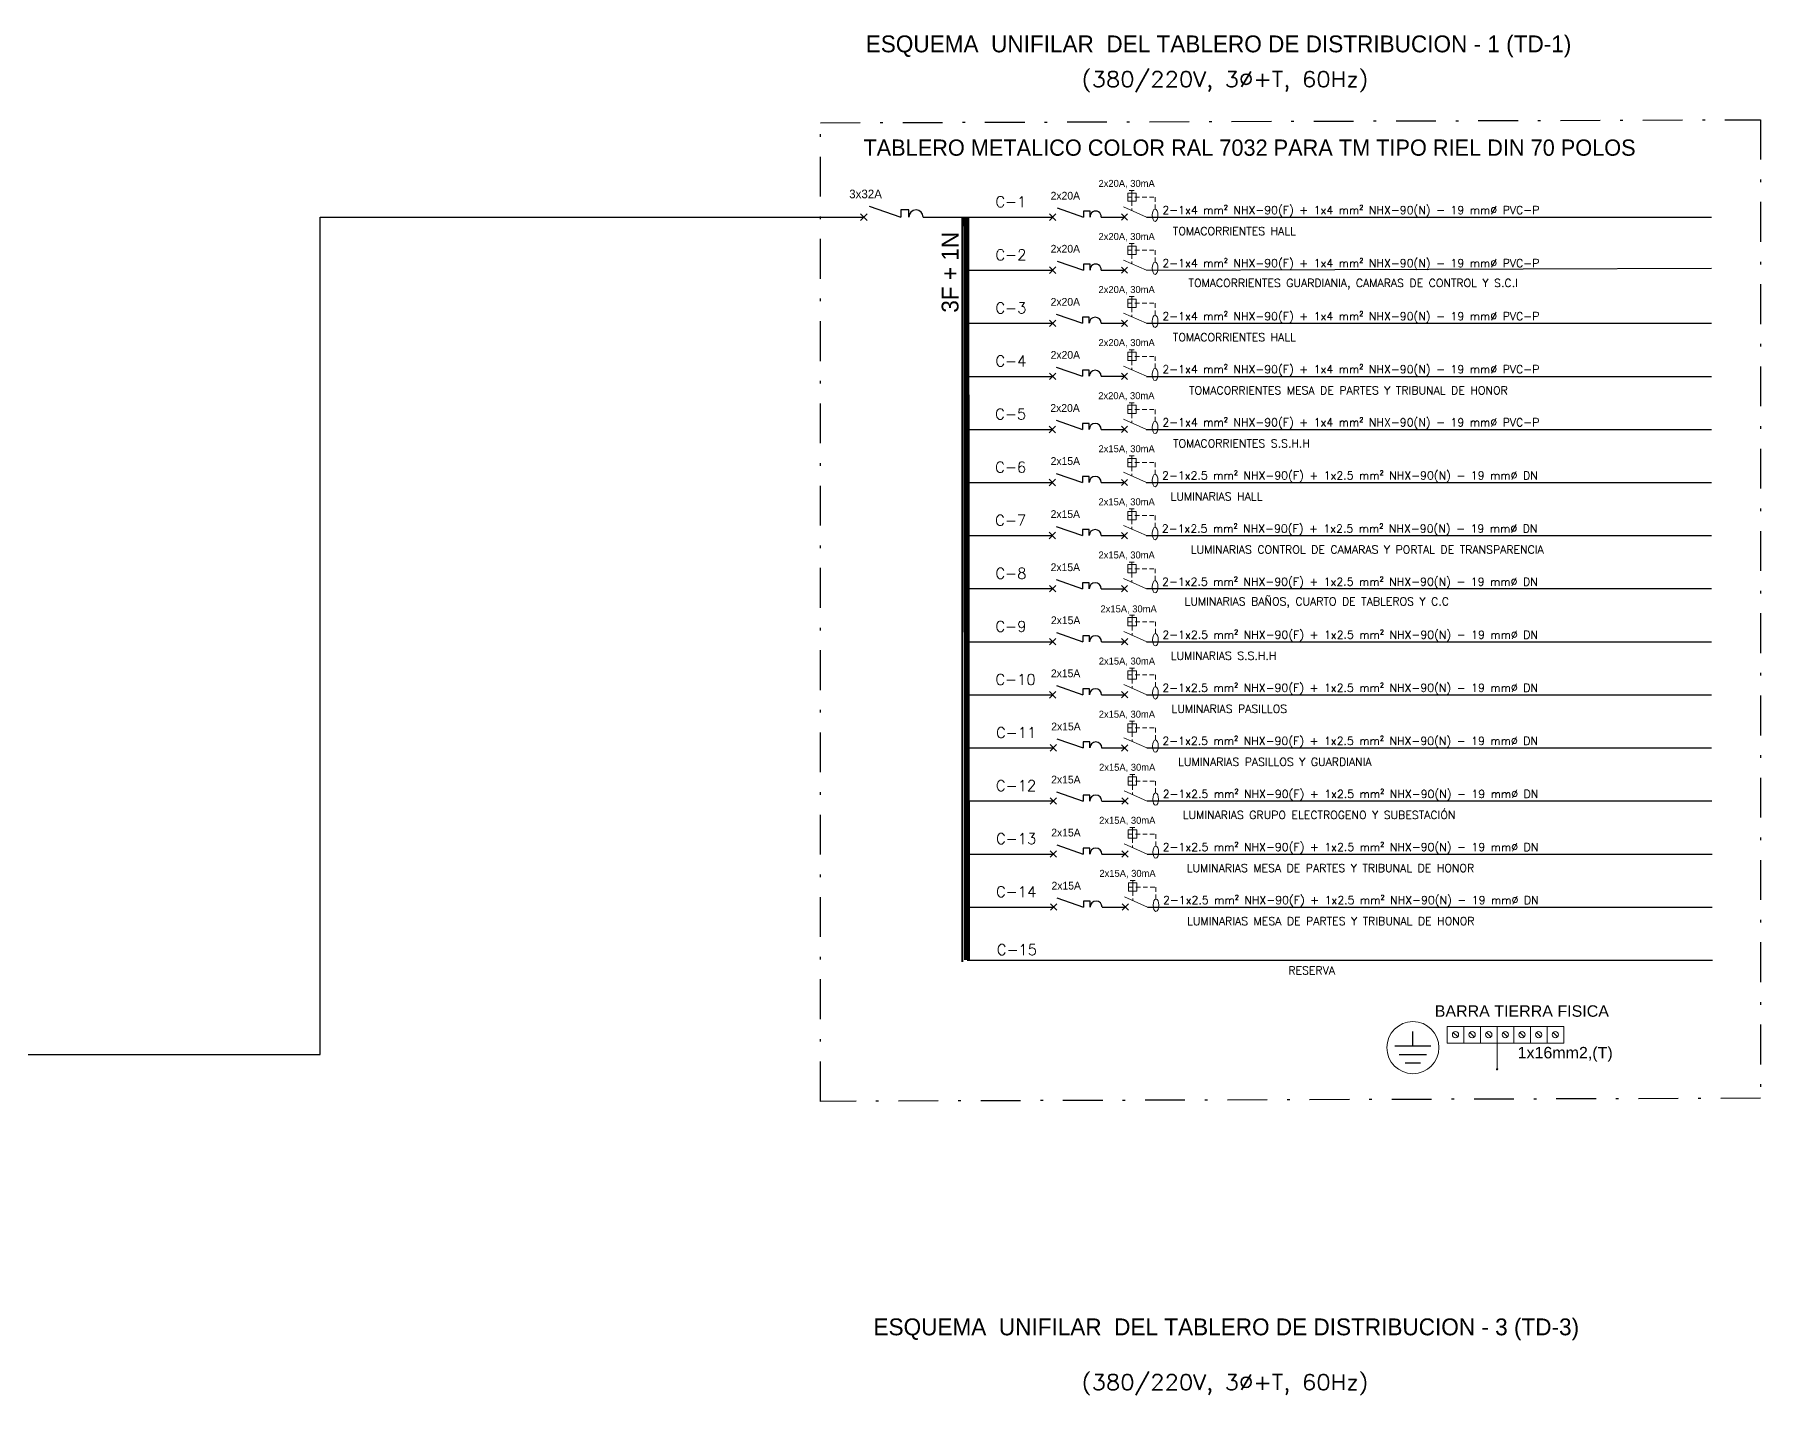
# Model space of a CAD drawing. Header units: inches. Extents: x 1395 to 2352, y -17763 to -17171.
# Drawn here: x 2073.9 to 2139, y -17307.6 to -17255.7 of the extents above; entities that cross this region are included whole.
import ezdxf

# ---------------------------------------------------------------- set-up
doc = ezdxf.new("R2010")
doc.units = ezdxf.units.IN
for name, pattern in [('CONTINUA', [0]), ('DASHDOT', [1, 0.5, -0.25, 0, -0.25]), ('HIDDEN', [0.375, 0.25, -0.125]), ('HIDDEN2', [0.1875, 0.125, -0.0625])]:
    doc.linetypes.add(name, pattern=pattern)
for name, color, linetype, lineweight in [('0-TEXTO Indicativo', 7, 'Continuous', 0), ('Barras', 13, 'Continuous', 0), ('Cables alumbrado', 2, 'Continuous', 5)]:
    doc.layers.add(name, color=color, linetype=linetype, lineweight=lineweight)
for name, color, linetype in [('0.4', 4, 'Continuous'), ('PROYECCIONES 0.2', 2, 'HIDDEN'), ('tablero', 1, 'Continuous'), ('TEXTO 0.3', 3, 'Continuous'), ('TEXTO 0.4', 4, 'Continuous')]:
    doc.layers.add(name, color=color, linetype=linetype)
doc.styles.add('CANGREJO80', font='romans.shx', dxfattribs={"width": 1.08, "height": 0.08})
doc.styles.add('kronen', font='GOTHIC.TTF')
doc.styles.add('RAUL-LTBT', font='swissl.ttf', dxfattribs={"height": 0.05})
doc.styles.add('Romans', font='romans.shx')

# ---------------------------------------------------------------- blocks, each defined once
blk = doc.blocks.new('vbnm')
at = {"layer": 'Cables alumbrado'}
for p, q in [((2288.975, 870.194), (2289.09, 870.194)), ((2288.975, 870.08), (2288.975, 870.194)), ((2289.09, 870.08), (2288.975, 870.08)), ((2288.996, 870.228), (2289.065, 870.228)), ((2289.031, 870.23), (2289.033, 870.08)), ((2289.09, 870.194), (2289.09, 870.08)), ((2288.888, 869.907), (2288.974, 869.821)), ((2288.888, 869.821), (2288.974, 869.907)), ((2289.233, 869.864), (2288.918, 870.003))]:
    blk.add_line(p, q, dxfattribs=at)
at = {"layer": 'Cables alumbrado', "linetype": 'HIDDEN2', "ltscale": 0.5}
for p, q in [((2288.975, 870.137), (2289.35, 870.137)), ((2289.033, 870.08), (2289.033, 869.952)), ((2289.35, 870.137), (2289.35, 869.974))]:
    blk.add_line(p, q, dxfattribs=at)
at = {"layer": 'Cables alumbrado'}
blk.add_ellipse((2289.35, 869.89), major_axis=(0, -0.084), ratio=0.466666, dxfattribs=at)
blk = doc.blocks.new('CONECCION A TIERA')
at = {"color": 50}
for p, q in [((50.428, 41.833), (50.428, 42.383)), ((51.108, 41.833), (49.747, 41.833)), ((49.912, 41.519), (50.944, 41.519)), ((50.138, 41.205), (50.717, 41.205))]:
    blk.add_line(p, q, dxfattribs=at)
at = {"layer": 'Barras'}
for p, q in [((52.116, 42.179), (51.949, 42.346)), ((52.744, 42.179), (52.578, 42.346)), ((53.372, 42.179), (53.206, 42.346)), ((54, 42.179), (53.834, 42.346)), ((54.628, 42.179), (54.462, 42.346)), ((55.256, 42.179), (55.09, 42.346)), ((55.884, 42.179), (55.718, 42.346)), ((53.603, 41.948), (53.603, 40.96))]:
    blk.add_line(p, q, dxfattribs=at)
at = {"layer": 'Barras', "elevation": 0}
for points in [[(51.719, 41.948), (52.347, 41.948), (52.347, 42.576), (51.719, 42.576)], [(52.347, 41.948), (52.975, 41.948), (52.975, 42.576), (52.347, 42.576)], [(52.975, 41.948), (53.603, 41.948), (53.603, 42.576), (52.975, 42.576)], [(53.603, 41.948), (54.231, 41.948), (54.231, 42.576), (53.603, 42.576)], [(54.231, 41.948), (54.859, 41.948), (54.859, 42.576), (54.231, 42.576)], [(54.859, 41.948), (55.487, 41.948), (55.487, 42.576), (54.859, 42.576)], [(55.487, 41.948), (56.115, 41.948), (56.115, 42.576), (55.487, 42.576)]]:
    blk.add_lwpolyline(points, close=True, dxfattribs=at)
at = {"layer": 'Barras'}
for centre, radius in [((50.428, 41.775), 0.982), ((52.033, 42.262), 0.118), ((52.661, 42.262), 0.118), ((53.289, 42.262), 0.118), ((53.917, 42.262), 0.118), ((54.545, 42.262), 0.118), ((55.173, 42.262), 0.118), ((55.801, 42.262), 0.118)]:
    blk.add_circle(centre, radius, dxfattribs=at)
for start, end in [(0, 180), (180, 0)]:
    blk.add_arc((53.603, 40.96), 0.0268, start, end, dxfattribs=at)

msp = doc.modelspace()

# ---------------------------------------------------------------- linework, layer by layer
at = {"layer": '0.4', "color": 240}
for p, q in [((2105.411, -17262.179), (2106.613, -17262.593)), ((2112.501, -17262.248), (2113.503, -17262.593)), ((2105.091, -17262.715), (2105.336, -17262.47)), ((2105.336, -17262.715), (2105.091, -17262.47)), ((2112.214, -17262.715), (2112.459, -17262.47)), ((2112.459, -17262.715), (2112.214, -17262.47)), ((2112.214, -17264.715), (2112.459, -17264.47)), ((2112.459, -17264.715), (2112.214, -17264.47)), ((2112.501, -17264.247), (2113.503, -17264.591)), ((2112.214, -17266.715), (2112.459, -17266.471)), ((2112.459, -17266.715), (2112.214, -17266.471)), ((2112.463, -17266.247), (2113.465, -17266.591)), ((2112.214, -17268.715), (2112.459, -17268.471)), ((2112.459, -17268.715), (2112.214, -17268.471)), ((2112.463, -17268.247), (2113.465, -17268.592)), ((2112.204, -17270.716), (2112.448, -17270.471)), ((2112.448, -17270.716), (2112.204, -17270.471)), ((2112.463, -17270.247), (2113.465, -17270.592)), ((2112.204, -17272.716), (2112.448, -17272.471)), ((2112.448, -17272.716), (2112.204, -17272.471)), ((2112.463, -17272.248), (2113.465, -17272.592)), ((2112.204, -17274.716), (2112.448, -17274.471)), ((2112.448, -17274.716), (2112.204, -17274.471)), ((2112.463, -17274.248), (2113.465, -17274.592)), ((2112.214, -17276.716), (2112.459, -17276.472)), ((2112.459, -17276.716), (2112.214, -17276.472)), ((2112.463, -17276.251), (2113.465, -17276.595)), ((2112.214, -17278.716), (2112.459, -17278.472)), ((2112.459, -17278.716), (2112.214, -17278.472)), ((2112.474, -17278.248), (2113.476, -17278.593)), ((2112.214, -17280.717), (2112.459, -17280.472)), ((2112.459, -17280.717), (2112.214, -17280.472)), ((2112.474, -17280.248), (2113.476, -17280.593)), ((2112.487, -17282.251), (2113.489, -17282.596)), ((2112.238, -17282.717), (2112.482, -17282.472)), ((2112.482, -17282.717), (2112.238, -17282.472)), ((2112.484, -17284.251), (2113.486, -17284.596)), ((2112.235, -17284.717), (2112.48, -17284.472)), ((2112.48, -17284.717), (2112.235, -17284.472)), ((2112.487, -17286.251), (2113.489, -17286.595)), ((2112.238, -17286.716), (2112.482, -17286.472)), ((2112.482, -17286.716), (2112.238, -17286.472)), ((2112.497, -17288.25), (2113.499, -17288.594)), ((2112.248, -17288.715), (2112.493, -17288.471)), ((2112.493, -17288.715), (2112.248, -17288.471))]:
    msp.add_line(p, q, dxfattribs=at)
at = {"layer": '0.4', "color": 5}
for p, q in [((2109.084, -17262.593), (2112.336, -17262.593)), ((2115.874, -17262.593), (2137.17, -17262.593)), ((2109.084, -17264.593), (2112.336, -17264.593)), ((2115.874, -17264.593), (2137.17, -17264.52)), ((2109.084, -17266.593), (2112.336, -17266.593)), ((2115.874, -17266.593), (2137.17, -17266.593)), ((2109.084, -17268.593), (2112.336, -17268.593)), ((2115.874, -17268.593), (2137.17, -17268.593)), ((2109.073, -17270.593), (2112.326, -17270.593)), ((2115.864, -17270.593), (2137.17, -17270.593)), ((2109.073, -17272.594), (2112.326, -17272.594)), ((2115.864, -17272.594), (2137.17, -17272.594)), ((2109.073, -17274.594), (2112.326, -17274.594)), ((2115.864, -17274.594), (2137.17, -17274.594)), ((2109.084, -17276.594), (2112.336, -17276.594)), ((2115.874, -17276.594), (2137.17, -17276.594)), ((2109.084, -17278.594), (2112.336, -17278.594)), ((2115.874, -17278.594), (2137.181, -17278.594)), ((2109.084, -17280.594), (2112.336, -17280.594)), ((2115.874, -17280.594), (2137.181, -17280.594)), ((2109.107, -17282.595), (2112.36, -17282.595)), ((2115.884, -17282.595), (2137.181, -17282.595)), ((2109.105, -17284.595), (2112.357, -17284.595)), ((2115.895, -17284.595), (2137.191, -17284.595)), ((2109.107, -17286.594), (2112.36, -17286.594)), ((2115.898, -17286.594), (2137.194, -17286.594)), ((2109.118, -17288.593), (2112.37, -17288.593)), ((2115.908, -17288.593), (2137.204, -17288.593)), ((2109.107, -17290.592), (2112.36, -17290.593)), ((2109.128, -17290.592), (2137.215, -17290.593))]:
    msp.add_line(p, q, dxfattribs=at)
at = {"layer": '0.4', "color": 5, "ltscale": 0.075}
for p, q in [((2114.166, -17262.593), (2115.044, -17262.593)), ((2114.166, -17264.591), (2115.044, -17264.591)), ((2114.166, -17266.591), (2115.044, -17266.591)), ((2114.166, -17268.592), (2115.044, -17268.592)), ((2114.166, -17270.592), (2115.044, -17270.592)), ((2114.166, -17272.592), (2115.044, -17272.592)), ((2114.166, -17274.592), (2115.044, -17274.592)), ((2114.166, -17276.595), (2115.044, -17276.595)), ((2114.176, -17278.593), (2115.054, -17278.593)), ((2114.176, -17280.593), (2115.054, -17280.593)), ((2114.176, -17282.596), (2115.054, -17282.596)), ((2114.187, -17284.596), (2115.065, -17284.596)), ((2114.189, -17286.595), (2115.067, -17286.595)), ((2114.2, -17288.594), (2115.078, -17288.594))]:
    msp.add_line(p, q, dxfattribs=at)
at = {"layer": '0.4', "color": 5, "elevation": 0}
for points in [[(1948.314, -17376.785), (1985.356, -17376.785), (1985.356, -17294.143), (2084.723, -17294.143), (2084.723, -17262.593), (2105.214, -17262.593)], [(2107.453, -17262.593), (2109.084, -17262.593)]]:
    msp.add_lwpolyline(points, dxfattribs=at)
at = {"layer": '0.4', "color": 240, "elevation": 0}
for points in [[(2106.912, -17262.593), (2106.912, -17262.322), (2106.613, -17262.322), (2106.613, -17262.593)], [(2113.752, -17262.593), (2113.752, -17262.367), (2113.503, -17262.367), (2113.503, -17262.593)], [(2113.752, -17264.591), (2113.752, -17264.366), (2113.503, -17264.366), (2113.503, -17264.591)], [(2113.715, -17266.591), (2113.715, -17266.366), (2113.465, -17266.366), (2113.465, -17266.591)], [(2113.715, -17268.592), (2113.715, -17268.366), (2113.465, -17268.366), (2113.465, -17268.592)], [(2113.715, -17270.592), (2113.715, -17270.366), (2113.465, -17270.366), (2113.465, -17270.592)], [(2113.715, -17272.592), (2113.715, -17272.366), (2113.465, -17272.366), (2113.465, -17272.592)], [(2113.715, -17274.592), (2113.715, -17274.367), (2113.465, -17274.367), (2113.465, -17274.592)], [(2113.715, -17276.595), (2113.715, -17276.369), (2113.465, -17276.369), (2113.465, -17276.595)], [(2113.725, -17278.593), (2113.725, -17278.367), (2113.476, -17278.367), (2113.476, -17278.593)], [(2113.725, -17280.593), (2113.725, -17280.367), (2113.476, -17280.367), (2113.476, -17280.593)], [(2113.738, -17282.596), (2113.738, -17282.37), (2113.489, -17282.37), (2113.489, -17282.596)], [(2113.736, -17284.596), (2113.736, -17284.37), (2113.486, -17284.37), (2113.486, -17284.596)], [(2113.738, -17286.595), (2113.738, -17286.369), (2113.489, -17286.369), (2113.489, -17286.595)], [(2113.749, -17288.594), (2113.749, -17288.369), (2113.499, -17288.369), (2113.499, -17288.594)]]:
    msp.add_lwpolyline(points, dxfattribs=at)
at = {"layer": '0.4', "color": 5, "const_width": 0.221, "elevation": 0}
msp.add_lwpolyline([(2109.084, -17262.593), (2109.107, -17290.592)], dxfattribs=at)
at = {"layer": '0.4', "color": 240}
for centre, radius, start, end in [((2107.183, -17262.593), 0.271, 0, 180), ((2113.959, -17262.574), 0.208, 354.79548, 185.20452), ((2113.959, -17264.572), 0.208, 354.79548, 185.20452), ((2113.94, -17266.591), 0.226, 0, 180), ((2113.94, -17268.592), 0.226, 0, 180), ((2113.94, -17270.592), 0.226, 0, 180), ((2113.94, -17272.592), 0.226, 0, 180), ((2113.94, -17274.592), 0.226, 0, 180), ((2113.94, -17276.595), 0.226, 0, 180), ((2113.951, -17278.593), 0.226, 0, 180), ((2113.951, -17280.593), 0.226, 0, 180), ((2113.964, -17282.596), 0.226, 0, 180), ((2113.961, -17284.596), 0.226, 0, 180), ((2113.964, -17286.595), 0.226, 0, 180), ((2113.974, -17288.594), 0.226, 0, 180)]:
    msp.add_arc(centre, radius, start, end, dxfattribs=at)
at = {"layer": 'PROYECCIONES 0.2', "color": 23, "linetype": 'CONTINUA', "lineweight": 40, "ltscale": 1.15}
msp.add_line((2108.919, -17262.593), (2108.919, -17290.661), dxfattribs=at)
at = {"layer": 'tablero', "color": 1, "linetype": 'DASHDOT', "ltscale": 3, "elevation": 0}
msp.add_lwpolyline([(2139.021, -17258.922), (2139.021, -17295.8), (2103.582, -17295.915), (2103.582, -17259.037)], close=True, dxfattribs=at)

# ---------------------------------------------------------------- block references
msp.add_blockref('CONECCION A TIERA', (2075.489, -17335.665, 0))
at = {"layer": 'Cables alumbrado', "color": 4, "xscale": 2.753743601044437, "yscale": 2.753743601044437, "zscale": 2.753743601044437}
for p in [(-4188.086, -19657.975), (-4188.086, -19659.974), (-4188.086, -19661.974), (-4188.086, -19663.974), (-4188.086, -19665.975), (-4188.086, -19667.975), (-4188.086, -19669.975), (-4188.086, -19671.978), (-4188.075, -19673.975), (-4188.075, -19675.976), (-4188.075, -19677.978), (-4188.065, -19679.979), (-4188.062, -19681.978), (-4188.052, -19683.977)]:
    msp.add_blockref('vbnm', p, dxfattribs=at)

# ---------------------------------------------------------------- texts
at = {"layer": '0-TEXTO Indicativo', "linetype": 'HIDDEN', "style": 'RAUL-LTBT'}
msp.add_text('BARRA TIERRA FISICA', height=0.43177, dxfattribs=at).set_placement((2126.74, -17292.727))
at = {"layer": '0-TEXTO Indicativo', "style": 'RAUL-LTBT'}
msp.add_text('1x16mm2,(T)', height=0.43177, dxfattribs=at).set_placement((2129.865, -17294.295))
at = {"layer": 'TEXTO 0.3', "color": 7}
for s, height, style, p in [('3x32A', 0.3256, 'kronen', (2104.664, -17261.883)), ('2x20A', 0.292, 'kronen', (2112.259, -17261.931)), ('2x20A, 30mA', 0.26407, 'kronen', (2114.064, -17261.454)), ('C-1', 0.407, 'Romans', (2110.177, -17262.219)), ('2-1x4 mm² NHX-90(F) + 1x4 mm² NHX-90(N) - 19 mmØ PVC-P', 0.30177, 'Romans', (2116.473, -17262.478)), ('2x20A, 30mA', 0.26407, 'kronen', (2114.064, -17263.454)), ('C-2', 0.407, 'Romans', (2110.177, -17264.219)), ('2x20A', 0.292, 'kronen', (2112.259, -17263.931)), ('2-1x4 mm² NHX-90(F) + 1x4 mm² NHX-90(N) - 19 mmØ PVC-P', 0.30177, 'Romans', (2116.473, -17264.478)), ('2x20A, 30mA', 0.26407, 'kronen', (2114.064, -17265.454)), ('C-3', 0.407, 'Romans', (2110.177, -17266.219)), ('2x20A', 0.292, 'kronen', (2112.259, -17265.931)), ('2-1x4 mm² NHX-90(F) + 1x4 mm² NHX-90(N) - 19 mmØ PVC-P', 0.30177, 'Romans', (2116.473, -17266.478)), ('2x20A, 30mA', 0.26407, 'kronen', (2114.064, -17267.454)), ('C-4', 0.407, 'Romans', (2110.177, -17268.219)), ('2x20A', 0.292, 'kronen', (2112.259, -17267.931)), ('2-1x4 mm² NHX-90(F) + 1x4 mm² NHX-90(N) - 19 mmØ PVC-P', 0.30177, 'Romans', (2116.473, -17268.477)), ('2x20A, 30mA', 0.26407, 'kronen', (2114.054, -17269.454)), ('C-5', 0.407, 'Romans', (2110.166, -17270.219)), ('2x20A', 0.292, 'kronen', (2112.249, -17269.931)), ('2-1x4 mm² NHX-90(F) + 1x4 mm² NHX-90(N) - 19 mmØ PVC-P', 0.30177, 'Romans', (2116.473, -17270.477)), ('2x15A, 30mA', 0.26407, 'kronen', (2114.064, -17271.453)), ('C-6', 0.407, 'Romans', (2110.166, -17272.22)), ('2x15A', 0.292, 'kronen', (2112.259, -17271.93)), ('2-1x2.5 mm² NHX-90(F) + 1x2.5 mm² NHX-90(N) - 19 mmØ DN', 0.30177, 'Romans', (2116.463, -17272.479)), ('2x15A, 30mA', 0.26407, 'kronen', (2114.064, -17273.453)), ('C-7', 0.407, 'Romans', (2110.166, -17274.22)), ('2x15A', 0.292, 'kronen', (2112.259, -17273.93)), ('2-1x2.5 mm² NHX-90(F) + 1x2.5 mm² NHX-90(N) - 19 mmØ DN', 0.30177, 'Romans', (2116.452, -17274.481)), ('2x15A, 30mA', 0.26407, 'kronen', (2114.064, -17275.456)), ('C-8', 0.407, 'Romans', (2110.177, -17276.22)), ('2x15A', 0.292, 'kronen', (2112.259, -17275.933)), ('2-1x2.5 mm² NHX-90(F) + 1x2.5 mm² NHX-90(N) - 19 mmØ DN', 0.30177, 'Romans', (2116.463, -17276.482)), ('2x15A, 30mA', 0.26407, 'kronen', (2114.139, -17277.488)), ('C-9', 0.407, 'Romans', (2110.177, -17278.22)), ('2x15A', 0.292, 'kronen', (2112.27, -17277.931)), ('2-1x2.5 mm² NHX-90(F) + 1x2.5 mm² NHX-90(N) - 19 mmØ DN', 0.30177, 'Romans', (2116.473, -17278.479)), ('2x15A, 30mA', 0.26407, 'kronen', (2114.074, -17279.454)), ('C-10', 0.407, 'Romans', (2110.177, -17280.22)), ('2x15A', 0.292, 'kronen', (2112.27, -17279.931)), ('2-1x2.5 mm² NHX-90(F) + 1x2.5 mm² NHX-90(N) - 19 mmØ DN', 0.30177, 'Romans', (2116.473, -17280.48)), ('2x15A', 0.292, 'kronen', (2112.283, -17281.934)), ('2x15A, 30mA', 0.26407, 'kronen', (2114.074, -17281.457)), ('C-11', 0.407, 'Romans', (2110.2, -17282.221)), ('2-1x2.5 mm² NHX-90(F) + 1x2.5 mm² NHX-90(N) - 19 mmØ DN', 0.30177, 'Romans', (2116.473, -17282.482)), ('2x15A', 0.292, 'kronen', (2112.28, -17283.934)), ('2x15A, 30mA', 0.26407, 'kronen', (2114.085, -17283.457)), ('C-12', 0.407, 'Romans', (2110.197, -17284.221)), ('2-1x2.5 mm² NHX-90(F) + 1x2.5 mm² NHX-90(N) - 19 mmØ DN', 0.30177, 'Romans', (2116.484, -17284.482)), ('2x15A', 0.292, 'kronen', (2112.283, -17285.933)), ('2x15A, 30mA', 0.26407, 'kronen', (2114.088, -17285.456)), ('C-13', 0.407, 'Romans', (2110.2, -17286.22)), ('2-1x2.5 mm² NHX-90(F) + 1x2.5 mm² NHX-90(N) - 19 mmØ DN', 0.30177, 'Romans', (2116.486, -17286.482)), ('2x15A', 0.292, 'kronen', (2112.293, -17287.932)), ('2x15A, 30mA', 0.26407, 'kronen', (2114.098, -17287.455)), ('C-14', 0.407, 'Romans', (2110.2, -17288.22)), ('2-1x2.5 mm² NHX-90(F) + 1x2.5 mm² NHX-90(N) - 19 mmØ DN', 0.30177, 'Romans', (2116.497, -17288.48)), ('C-15', 0.407, 'Romans', (2110.229, -17290.403))]:
    msp.add_text(s, height=height, dxfattribs=dict(at, style=style)).set_placement(p)
at = {"layer": 'TEXTO 0.3', "color": 7, "attachment_point": 5, "style": 'kronen'}
for s, insert, char_height, width in [('TABLERO METALICO COLOR RAL 7032 PARA TM TIPO RIEL DIN 70 POLOS', (2119.757, -17259.978), 0.61212, 30.90572), ('{\\Fromans|c0;TOMACORRIENTES HALL}', (2119.188, -17263.12), 0.30177, 18.94515), ('{\\Fromans|c0;TOMACORRIENTES GUARDIANIA, CAMARAS DE CONTROL Y S.C.I}', (2123.665, -17265.121), 0.30177, 15.98644), ('{\\Fromans|c0;TOMACORRIENTES HALL}', (2119.188, -17267.121), 0.30177, 15.98644), ('{\\Fromans|c0;TOMACORRIENTES MESA DE PARTES Y TRIBUNAL DE HONOR}', (2123.485, -17269.121), 0.30177, 15.98644), ('{\\Fromans|c0;TOMACORRIENTES S.S.H.H}', (2119.454, -17271.121), 0.30177, 15.98644), ('{\\Fromans|c0;LUMINARIAS HALL}', (2118.513, -17273.121), 0.30177, 15.98644), ('{\\Fromans|c0;LUMINARIAS CONTROL DE CAMARAS Y PORTAL DE TRANSPARENCIA}', (2124.196, -17275.122), 0.30177, 15.98644), ('{\\Fromans|c0;LUMINARIAS BAÑOS, CUARTO DE TABLEROS Y C.C}', (2122.292, -17277.122), 0.30177, 15.98644), ('{\\Fromans|c0;LUMINARIAS S.S.H.H}', (2118.779, -17279.122), 0.30177, 15.98644), ('{\\Fromans|c0;LUMINARIAS PASILLOS}', (2118.994, -17281.122), 0.30177, 15.98644), ('{\\Fromans|c0;LUMINARIAS PASILLOS Y GUARDIANIA}', (2120.712, -17283.122), 0.30177, 15.98644), ('{\\Fromans|c0;LUMINARIAS GRUPO ELECTROGENO Y SUBESTACIÓN}', (2122.379, -17285.123), 0.30177, 15.98644), ('{\\Fromans|c0;LUMINARIAS MESA DE PARTES Y TRIBUNAL DE HONOR}', (2122.81, -17287.122), 0.30177, 15.98644), ('{\\Fromans|c0;LUMINARIAS MESA DE PARTES Y TRIBUNAL DE HONOR}', (2122.82, -17289.121), 0.30177, 15.98644), ('{\\Fromans|c0;RESERVA}', (2122.101, -17290.98), 0.30177, 15.98644)]:
    msp.add_mtext(s, dxfattribs=dict(at, insert=insert, char_height=char_height, width=width))
at = {"layer": 'TEXTO 0.4', "color": 42, "char_height": 0.63593, "attachment_point": 5, "style": 'kronen'}
for s, insert in [('ESQUEMA  UNIFILAR  DEL TABLERO DE DISTRIBUCION - 1 (TD-1)', (2118.589, -17256.16)), ('ESQUEMA  UNIFILAR  DEL TABLERO DE DISTRIBUCION - 3 (TD-3)', (2118.882, -17304.509, 0))]:
    msp.add_mtext(s, dxfattribs=dict(at, insert=insert))
at = {"layer": 'TEXTO 0.4', "color": 42, "ltscale": 0.2, "char_height": 0.58294, "attachment_point": 5, "style": 'CANGREJO80'}
for insert in [(2118.834, -17257.493), (2118.834, -17306.597)]:
    msp.add_mtext('(380/220V, 3Ø+T, 60Hz)', dxfattribs=dict(at, insert=insert))
at = {"layer": 'TEXTO 0.4', "insert": (2108.472, -17264.671), "char_height": 0.6359, "attachment_point": 5, "rotation": 90, "style": 'kronen'}
msp.add_mtext('3F + 1N', dxfattribs=at)

doc.saveas('drawing.dxf')
